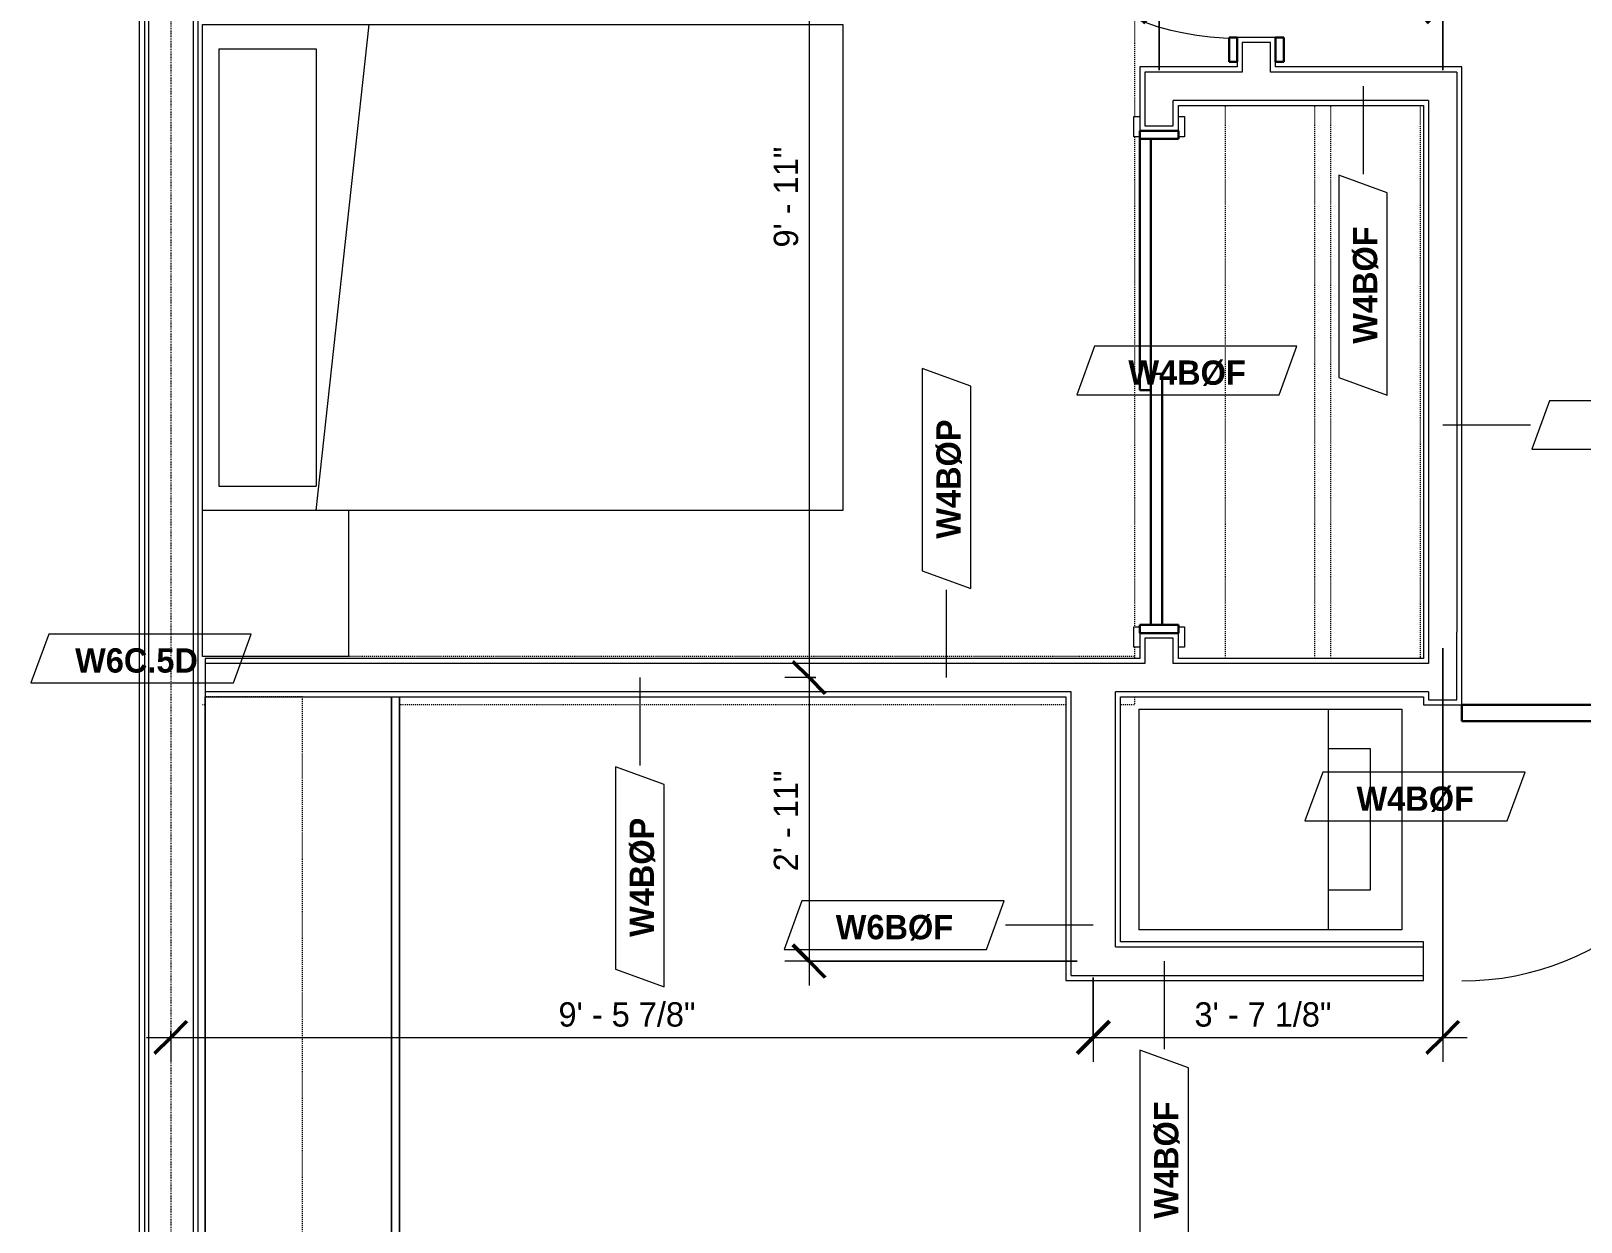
# Model space of a CAD drawing. Header units: inches. Extents: x -4010 to -1814, y 9846 to 12241.
# Drawn here: x -3423.2 to -3231.9, y 11382 to 11529.1 of the extents above; entities that cross this region are included whole.
import ezdxf

# ---------------------------------------------------------------- set-up
doc = ezdxf.new("R2010")
doc.units = ezdxf.units.IN
doc.header["$MEASUREMENT"] = 0
doc.linetypes.add('Dash', pattern=[0.25, 0.125, -0.125])
doc.linetypes.add('Dash 3_32_', pattern=[0.1875, 0.09375, -0.09375])
for name, color, linetype, lineweight in [('0-1', 7, 'Continuous', 5), ('A-ANNO-DIMS', 211, 'Continuous', 9), ('A-ANNO-DIMS-32', 211, 'Continuous', 9), ('A-DETL-1', 90, 'Dash 3_32_', 18), ('A-DOOR-3', 31, 'Continuous', 9), ('A-DOOR-4', 31, 'Continuous', 30), ('A-DOOR-FRAM-3', 31, 'Continuous', 30), ('A-WALL', 113, 'Continuous', 18), ('A-WALL-2', 250, 'Continuous', 18), ('A-WALL-3', 113, 'Continuous', 9), ('A-WALL-IDEN', 211, 'Continuous', 9), ('I-FURN', 30, 'Continuous', 9), ('I-FURN-HDLN', 30, 'Dash', 9), ('I-WALL-3', 7, 'Continuous', 9), ('P-SANR-FIXT', 6, 'Continuous', 9), ('Q-CASE', 31, 'Continuous', 9), ('Q-CASE-HDLN', 31, 'Dash', 9)]:
    doc.layers.add(name, color=color, linetype=linetype, lineweight=lineweight)
doc.styles.add('Century Gothic', font='ufonts.com_century-gothic.ttf', dxfattribs={"height": 3})
doc.styles.add('Century Gothic_B_1', font='GOTHICB.TTF', dxfattribs={"height": 3})
doc.dimstyles.new('OD_1__HACK_2', dxfattribs={"dimscale": 12, "dimtxt": 3.132505, "dimasz": 0.333333, "dimexe": 0.25, "dimexo": 0.166667, "dimgap": 0.041667, "dimtad": 1, "dimdec": 4, "dimrnd": 0.0625, "dimzin": 3, "dimdsep": 46, "dimlunit": 4, "dimtxsty": 'Century Gothic', "dimblk1": 'OBLIQUE', "dimblk2": 'OBLIQUE', "dimsah": 1, "dimcen": 0.09, "dimdle": 0.25, "dimazin": 0, "dimtfac": 1, "dimtdec": 4, "dimtix": 1, "dimtmove": 0, "dimatfit": 3, "dimfxl": 1, "dimtvp": 1, "dimtfill": 1, "dimfrac": 2, "dimtolj": 1, "dimtzin": 0, "dimarcsym": 2})

# ---------------------------------------------------------------- blocks, each defined once
blk = doc.blocks.new('CTR - 1st Phase - Common Walls_rvt-1-UNIT PLANS - 2ND _ 3RD FLOOR')
at = {"layer": 'A-WALL-2'}
for p, q in [((-3409.17, 11647.24), (-3409.17, 11255.36)), ((-3408.67, 11646.74), (-3408.67, 11255.36)), ((-3403.17, 11641.24), (-3403.17, 11255.36))]:
    blk.add_line(p, q, dxfattribs=at)
at = {"layer": 'I-WALL-3'}
for p, q in [((-3409.8, 11647.86), (-3409.8, 11255.36)), ((-3402.55, 11255.36), (-3402.55, 11640.61))]:
    blk.add_line(p, q, dxfattribs=at)
blk = doc.blocks.new('SLIDING - FLUSH - 5-0 x 6-8-3203586-UNIT PLANS - 2ND _ 3RD FLOOR')
at = {"layer": 'A-DOOR-3'}
for p, q in [((-32.75, 3.25), (-30.25, 3.25)), ((-32.75, 2.5), (-32.75, 3.25)), ((-30.25, 2.5), (-32.75, 2.5)), ((-30.25, 3.25), (-30.25, 2.5)), ((30.25, 3.25), (32.75, 3.25)), ((30.25, 2.5), (30.25, 3.25)), ((32.75, 2.5), (30.25, 2.5)), ((32.75, 3.25), (32.75, 2.5)), ((-32.75, -2.25), (-30.25, -2.25)), ((-32.75, -3), (-32.75, -2.25)), ((-30.25, -3), (-32.75, -3)), ((-30.25, -2.25), (-30.25, -3)), ((30.25, -2.25), (32.75, -2.25)), ((30.25, -3), (30.25, -2.25)), ((32.75, -3), (30.25, -3)), ((32.75, -2.25), (32.75, -3))]:
    blk.add_line(p, q, dxfattribs=at)
at = {"layer": 'A-DOOR-4'}
for p, q in [((-1, -0.88), (-1, 0.5)), ((-1, 0.5), (30, 0.5)), ((30, 0.5), (30, -0.88)), ((-30, -2.25), (-30, -0.88)), ((-30, -0.88), (1, -0.88)), ((30, -0.88), (-1, -0.88)), ((1, -0.88), (1, -2.25)), ((1, -2.25), (-30, -2.25))]:
    blk.add_line(p, q, dxfattribs=at)
at = {"layer": 'A-DOOR-FRAM-3'}
for p, q in [((-31, -2.25), (-31, 2.5)), ((-31, 2.5), (-30, 2.5)), ((-30, 2.5), (-30, -2.25)), ((30, 2.5), (31, 2.5)), ((30, -2.25), (30, 2.5)), ((31, 2.5), (31, -2.25)), ((-30, -2.25), (-31, -2.25)), ((31, -2.25), (30, -2.25))]:
    blk.add_line(p, q, dxfattribs=at)
blk = doc.blocks.new('SWING - SINGLE - FLUSH - 2-10 x 6-8 - PRIVACY-3199407-UNIT PLANS - 2ND _ 3RD FLOOR')
at = {"layer": 'A-DOOR-3'}
blk.add_arc((17, 2.37), 34.07, 93.3657, 180, dxfattribs=at)
at = {"layer": 'A-DOOR-4'}
for p, q in [((15, 2.37), (15, 36.38)), ((17, 36.38), (15, 36.38)), ((17, 2.37), (17, 36.38)), ((17, 2.37), (15, 2.37))]:
    blk.add_line(p, q, dxfattribs=at)
at = {"layer": 'A-DOOR-FRAM-3'}
for p, q in [((-17, 3.37), (-20, 3.37)), ((-20, 3.37), (-20, 2.37)), ((-20, 2.37), (-17, 2.37)), ((-17, 2.37), (-17, 3.37)), ((20, 3.37), (17, 3.37)), ((17, 3.37), (17, 2.37)), ((17, 2.37), (20, 2.37)), ((20, 2.37), (20, 3.37)), ((-17, -2.38), (-20, -2.38)), ((-20, -2.38), (-20, -3.38)), ((-20, -3.38), (-17, -3.38)), ((-17, -3.38), (-17, -2.38)), ((20, -2.38), (17, -2.38)), ((17, -2.38), (17, -3.38)), ((17, -3.38), (20, -3.38)), ((20, -3.38), (20, -2.38))]:
    blk.add_line(p, q, dxfattribs=at)
blk = doc.blocks.new('OD_CW_Closet - OD_CW_Closet-3786599-UNIT PLANS - 2ND _ 3RD FLOOR')
at = {"layer": 'Q-CASE-HDLN'}
for p, q in [((0.74, -24), (0.74, 0)), ((0.74, 0), (68.99, 0)), ((68.99, 0), (68.99, -24)), ((0.74, -11), (68.99, -11)), ((0.74, -13), (68.99, -13)), ((68.99, -24), (0.74, -24))]:
    blk.add_line(p, q, dxfattribs=at)
blk = doc.blocks.new('SWING - SINGLE - FLUSH - 34_ x 80_ - OFFSET PIVOT DOOR AT WASHER_DRYER-3630089-UNIT PLANS - 2ND _ 3RD FLOOR')
at = {"layer": 'A-DOOR-3'}
blk.add_arc((17, -2.37), 34.07, 180, 266.6343, dxfattribs=at)
at = {"layer": 'A-DOOR-4'}
for p, q in [((15, -2.37), (15, -36.38)), ((17, -2.37), (15, -2.37)), ((17, -2.37), (17, -36.38)), ((17, -36.38), (15, -36.38))]:
    blk.add_line(p, q, dxfattribs=at)
blk = doc.blocks.new('Bed-Standard - Queen 60_ x 79_-V82-UNIT PLANS - 2ND _ 3RD FLOOR')
at = {"layer": 'I-FURN'}
for p, q in [((-19.31, 41.3), (40.69, 41.3)), ((-19.31, -37.7), (-19.31, 41.3)), ((40.69, 41.3), (40.69, -37.7)), ((40.69, -23.7), (-19.31, -17.13)), ((-16.31, -23.7), (37.69, -23.7)), ((-16.31, -35.7), (-16.31, -23.7)), ((37.69, -35.7), (37.69, -23.7)), ((-16.31, -35.7), (37.69, -35.7)), ((40.69, -37.7), (-19.31, -37.7))]:
    blk.add_line(p, q, dxfattribs=at)
at = {"layer": 'I-FURN-HDLN'}
for p, q in [((-55.31, 77.3), (-7.94, 77.3)), ((-5.44, 77.3), (55.06, 77.3)), ((57.56, 77.3), (58.94, 77.3)), ((58.69, 77.3), (58.69, -37.7)), ((63.69, 77.3), (64.69, 77.3)), ((64.69, 77.3), (64.69, 75.61)), ((64.69, 68.86), (64.69, -13.39)), ((-55.31, 17.36), (-55.31, 51.36)), ((-55.31, -37.7), (-55.31, -37.2)), ((64.69, -37.39), (64.69, -37.7))]:
    blk.add_line(p, q, dxfattribs=at)
blk = doc.blocks.new('Stacked Washer and Dryer - 26_x25_ - Private-1352637-UNIT PLANS - 2ND _ 3RD FLOOR')
at = {"layer": 'P-SANR-FIXT'}
for p, q in [((0, 13.625), (32.4375, 13.625)), ((0, 13.625), (0, -13.625)), ((23.34375, 13.625), (23.34375, -13.625)), ((32.4375, 13.625), (32.4375, -13.625)), ((23.34375, 8.75), (28.53125, 8.75)), ((28.53125, 8.75), (28.53125, -8.75)), ((28.53125, -8.75), (23.34375, -8.75)), ((32.4375, -13.625), (0, -13.625))]:
    blk.add_line(p, q, dxfattribs=at)
blk = doc.blocks.new('Table-Night Stand - 18_ x 18_ x 24_-1372838-UNIT PLANS - 2ND _ 3RD FLOOR')
at = {"layer": 'I-FURN'}
for p, q in [((0.15, 0), (18.15, 0)), ((18.15, 0), (18.15, -18)), ((18.15, -18), (0.15, -18))]:
    blk.add_line(p, q, dxfattribs=at)
blk = doc.blocks.new('OD_CW_Base Cabinet - OD_CW_Base Cabinet-V83-UNIT PLANS - 2ND _ 3RD FLOOR')
at = {"layer": 'Q-CASE'}
for p, q in [((191.34, 24), (0.74, 24)), ((0.74, 24), (0.74, 0)), ((0.74, 1), (0.74, 24)), ((0.74, 24), (191.34, 24)), ((0.74, 0), (0.74, 1)), ((0.74, 1), (191.34, 1)), ((191.34, 1), (0.74, 1)), ((0.74, 0), (191.34, 0)), ((191.34, 0), (0.74, 0))]:
    blk.add_line(p, q, dxfattribs=at)
blk = doc.blocks.new('OD_CW_Upper Cabinet - OD_CW_Upper Cabinet-3856838-UNIT PLANS - 2ND _ 3RD FLOOR')
at = {"layer": 'Q-CASE-HDLN'}
for p, q in [((191.34, 24), (0.74, 24)), ((0.74, 24), (0.74, 12)), ((191.34, 12), (191.34, 24)), ((0.74, 12), (191.34, 12))]:
    blk.add_line(p, q, dxfattribs=at)
blk = doc.blocks.new('DIMBLOCK196-UNIT PLANS - 2ND _ 3RD FLOOR')
at = {"layer": 'A-ANNO-DIMS-32', "lineweight": 50}
for p, q in [((-3327.14, 11568.24), (-3329.14, 11570.24)), ((-3327.14, 11568.24), (-3325.14, 11566.24)), ((-3327.14, 11449.24), (-3329.14, 11451.24)), ((-3327.14, 11449.24), (-3325.14, 11447.24))]:
    blk.add_line(p, q, dxfattribs=at)
at = {"layer": 'A-ANNO-DIMS-32'}
for p, q in [((-3326.31, 11568.24), (-3330.14, 11568.24)), ((-3327.14, 11568.24), (-3327.14, 11449.24)), ((-3327.14, 11568.24), (-3326.31, 11568.24)), ((-3326.31, 11449.24), (-3330.14, 11449.24)), ((-3327.14, 11449.24), (-3326.31, 11449.24))]:
    blk.add_line(p, q, dxfattribs=at)
at = {"layer": 'A-ANNO-DIMS-32', "color": 0, "insert": (-3331.49, 11502.33), "char_height": 3, "width": 15.394, "attachment_point": 1, "rotation": 90, "line_spacing_factor": 0.984502, "style": 'Century Gothic', "bg_fill": 3, "box_fill_scale": 1.25, "bg_fill_color": 256, "bg_fill_true_color": 13158600, "bg_fill_transparency": 0}
blk.add_mtext('9\' - 11"', dxfattribs=at)
blk = doc.blocks.new('_Oblique')
at = {"color": 0, "linetype": 'ByBlock', "lineweight": -2}
blk.add_line((-0.5, -0.5), (0.5, 0.5), dxfattribs=at)
blk = doc.blocks.new('DIMBLOCK197-UNIT PLANS - 2ND _ 3RD FLOOR')
at = {"layer": 'A-ANNO-DIMS-32', "lineweight": 50}
for p, q in [((-3327.14, 11449.24), (-3329.14, 11451.24)), ((-3327.14, 11449.24), (-3325.14, 11447.24)), ((-3327.14, 11414.24), (-3329.14, 11416.24)), ((-3327.14, 11414.24), (-3325.14, 11412.24))]:
    blk.add_line(p, q, dxfattribs=at)
at = {"layer": 'A-ANNO-DIMS-32'}
for p, q in [((-3326.31, 11449.24), (-3330.14, 11449.24)), ((-3327.14, 11449.24), (-3327.14, 11411.24)), ((-3327.14, 11449.24), (-3326.31, 11449.24)), ((-3294.05, 11414.24), (-3330.14, 11414.24)), ((-3327.14, 11414.24), (-3294.05, 11414.24))]:
    blk.add_line(p, q, dxfattribs=at)
at = {"layer": 'A-ANNO-DIMS-32', "color": 0, "insert": (-3331.49, 11425.33), "char_height": 3, "width": 15.394, "attachment_point": 1, "rotation": 90, "line_spacing_factor": 0.984502, "style": 'Century Gothic', "bg_fill": 3, "box_fill_scale": 1.25, "bg_fill_color": 256, "bg_fill_true_color": 13158600, "bg_fill_transparency": 0}
blk.add_mtext('2\' - 11"', dxfattribs=at)
blk = doc.blocks.new('DIMBLOCK198-UNIT PLANS - 2ND _ 3RD FLOOR')
at = {"layer": 'A-ANNO-DIMS-32'}
for p, q in [((-3283.92, 11524.24), (-3283.92, 11535.08)), ((-3248.92, 11524.24), (-3248.92, 11535.08)), ((-3286.92, 11532.08), (-3245.92, 11532.08)), ((-3283.92, 11532.08), (-3283.92, 11524.24)), ((-3248.92, 11532.08), (-3248.92, 11524.24))]:
    blk.add_line(p, q, dxfattribs=at)
at = {"layer": 'A-ANNO-DIMS-32', "lineweight": 50}
for p, q in [((-3283.92, 11532.08), (-3281.92, 11534.08)), ((-3248.92, 11532.08), (-3246.92, 11534.08)), ((-3283.92, 11532.08), (-3285.92, 11530.08)), ((-3248.92, 11532.08), (-3250.92, 11530.08))]:
    blk.add_line(p, q, dxfattribs=at)
at = {"layer": 'A-ANNO-DIMS-32', "color": 0, "insert": (-3272.84, 11536.42), "char_height": 3, "width": 15.394, "attachment_point": 1, "line_spacing_factor": 0.984502, "style": 'Century Gothic', "bg_fill": 3, "box_fill_scale": 1.25, "bg_fill_color": 256, "bg_fill_true_color": 13158600, "bg_fill_transparency": 0}
blk.add_mtext('2\' - 11"', dxfattribs=at)
blk = doc.blocks.new('DIMBLOCK199-UNIT PLANS - 2ND _ 3RD FLOOR')
at = {"layer": 'A-ANNO-DIMS-32'}
for p, q in [((-3292.05, 11412.24), (-3292.05, 11401.83)), ((-3292.05, 11404.83), (-3292.05, 11412.24)), ((-3408.92, 11404.83), (-3292.05, 11404.83)), ((-3405.92, 11405.66), (-3405.92, 11401.83)), ((-3405.92, 11404.83), (-3405.92, 11405.66))]:
    blk.add_line(p, q, dxfattribs=at)
at = {"layer": 'A-ANNO-DIMS-32', "lineweight": 50}
for p, q in [((-3405.92, 11404.83), (-3403.92, 11406.83)), ((-3292.05, 11404.83), (-3290.05, 11406.83)), ((-3405.92, 11404.83), (-3407.92, 11402.83)), ((-3292.05, 11404.83), (-3294.05, 11402.83))]:
    blk.add_line(p, q, dxfattribs=at)
at = {"layer": 'A-ANNO-DIMS-32', "color": 0, "insert": (-3358.06, 11409.17), "char_height": 3, "width": 21.7784, "attachment_point": 1, "line_spacing_factor": 0.984502, "style": 'Century Gothic', "bg_fill": 3, "box_fill_scale": 1.25, "bg_fill_color": 256, "bg_fill_true_color": 13158600, "bg_fill_transparency": 0}
blk.add_mtext('9\' - 5 7/8"', dxfattribs=at)
blk = doc.blocks.new('DIMBLOCK200-UNIT PLANS - 2ND _ 3RD FLOOR')
at = {"layer": 'A-ANNO-DIMS-32'}
for p, q in [((-3248.92, 11452.86), (-3248.92, 11401.83)), ((-3248.92, 11404.83), (-3248.92, 11452.86)), ((-3292.05, 11412.24), (-3292.05, 11401.83)), ((-3292.05, 11404.83), (-3292.05, 11412.24)), ((-3292.05, 11404.83), (-3245.92, 11404.83))]:
    blk.add_line(p, q, dxfattribs=at)
at = {"layer": 'A-ANNO-DIMS-32', "lineweight": 50}
for p, q in [((-3292.05, 11404.83), (-3290.05, 11406.83)), ((-3248.92, 11404.83), (-3246.92, 11406.83)), ((-3292.05, 11404.83), (-3294.05, 11402.83)), ((-3248.92, 11404.83), (-3250.92, 11402.83))]:
    blk.add_line(p, q, dxfattribs=at)
at = {"layer": 'A-ANNO-DIMS-32', "color": 0, "insert": (-3279.56, 11409.17), "char_height": 3, "width": 21.7784, "attachment_point": 1, "line_spacing_factor": 0.984502, "style": 'Century Gothic', "bg_fill": 3, "box_fill_scale": 1.25, "bg_fill_color": 256, "bg_fill_true_color": 13158600, "bg_fill_transparency": 0}
blk.add_mtext('3\' - 7 1/8"', dxfattribs=at)
blk = doc.blocks.new('DIMBLOCK202-UNIT PLANS - 2ND _ 3RD FLOOR')
at = {"layer": 'A-ANNO-DIMS-32'}
for p, q in [((-3248.92, 11524.24), (-3248.92, 11556.56)), ((-3271.92, 11554.39), (-3271.92, 11550.56)), ((-3271.92, 11553.56), (-3271.92, 11554.39)), ((-3271.92, 11553.56), (-3245.92, 11553.56)), ((-3248.92, 11553.56), (-3248.92, 11524.24))]:
    blk.add_line(p, q, dxfattribs=at)
at = {"layer": 'A-ANNO-DIMS-32', "lineweight": 50}
for p, q in [((-3271.92, 11553.56), (-3269.92, 11555.56)), ((-3248.92, 11553.56), (-3246.92, 11555.56)), ((-3271.92, 11553.56), (-3273.92, 11551.56)), ((-3248.92, 11553.56), (-3250.92, 11551.56))]:
    blk.add_line(p, q, dxfattribs=at)
at = {"layer": 'A-ANNO-DIMS-32', "color": 0, "insert": (-3266.84, 11557.91), "char_height": 3, "width": 15.394, "attachment_point": 1, "line_spacing_factor": 0.984502, "style": 'Century Gothic', "bg_fill": 3, "box_fill_scale": 1.25, "bg_fill_color": 256, "bg_fill_true_color": 13158600, "bg_fill_transparency": 0}
blk.add_mtext('1\' - 11"', dxfattribs=at)
blk = doc.blocks.new('Wall Tag - Arch Wall-3956453-UNIT PLANS - 2ND _ 3RD FLOOR')
at = {"layer": 'A-WALL-IDEN'}
for p, q in [((-0.3561, 0.0937), (-0.4244, -0.0937)), ((0.4244, 0.0937), (-0.3561, 0.0937)), ((0.3561, -0.0937), (0.4244, 0.0937)), ((-0.4244, -0.0937), (0.3561, -0.0937))]:
    blk.add_line(p, q, dxfattribs=at)

msp = doc.modelspace()

# ---------------------------------------------------------------- linework, layer by layer
at = {"layer": 'A-DETL-1'}
msp.add_line((-3405.92374, 11640.61899), (-3405.92374, 11286.61899), dxfattribs=at)
at = {"layer": 'A-WALL'}
for p, q in [((-3273.67374, 11527.61899), (-3273.67374, 11523.99399)), ((-3270.17374, 11527.61899), (-3273.67374, 11527.61899)), ((-3270.17374, 11523.99399), (-3270.17374, 11527.61899)), ((-3285.67374, 11523.99399), (-3285.67374, 11517.36899)), ((-3273.67374, 11523.99399), (-3285.67374, 11523.99399)), ((-3247.17374, 11523.99399), (-3270.17374, 11523.99399)), ((-3247.17374, 11523.99399), (-3247.17374, 11454.8644)), ((-3282.17374, 11517.36899), (-3282.17374, 11520.49399)), ((-3250.67374, 11520.49399), (-3282.17374, 11520.49399)), ((-3250.67374, 11520.49399), (-3250.67374, 11454.8644)), ((-3285.67374, 11517.36899), (-3282.17374, 11517.36899)), ((-3250.67374, 11454.8644), (-3250.67374, 11450.99399)), ((-3247.17374, 11446.49399), (-3247.17374, 11454.8644)), ((-3282.17374, 11454.11899), (-3285.67374, 11454.11899)), ((-3285.67374, 11454.11899), (-3285.67374, 11450.99399)), ((-3282.17374, 11450.99399), (-3282.17374, 11454.11899)), ((-3285.67374, 11450.99399), (-3401.67374, 11450.99399)), ((-3250.67374, 11450.99399), (-3282.17374, 11450.99399)), ((-3294.79874, 11447.49399), (-3401.67374, 11447.49399)), ((-3294.79874, 11412.49399), (-3294.79874, 11447.49399)), ((-3289.29874, 11415.99399), (-3289.29874, 11447.49399)), ((-3250.67374, 11447.49399), (-3289.29874, 11447.49399)), ((-3250.67374, 11447.49399), (-3250.67374, 11446.49399)), ((-3250.67374, 11446.49399), (-3247.17374, 11446.49399)), ((-3289.29874, 11415.99399), (-3251.29874, 11415.99399)), ((-3294.79874, 11412.49399), (-3251.29874, 11412.49399))]:
    msp.add_line(p, q, dxfattribs=at)
at = {"layer": 'A-WALL-3'}
for p, q in [((-3274.29874, 11528.24399), (-3274.29874, 11524.61899)), ((-3269.54874, 11528.24399), (-3274.29874, 11528.24399)), ((-3269.54874, 11524.61899), (-3269.54874, 11528.24399)), ((-3286.29874, 11524.61899), (-3286.29874, 11516.74399)), ((-3274.29874, 11524.61899), (-3286.29874, 11524.61899)), ((-3246.54874, 11524.61899), (-3269.54874, 11524.61899)), ((-3246.54874, 11454.8644), (-3246.54874, 11524.61899)), ((-3281.54874, 11516.74399), (-3281.54874, 11519.86899)), ((-3281.54874, 11519.86899), (-3251.29874, 11519.86899)), ((-3251.29874, 11519.86899), (-3251.29874, 11454.8644)), ((-3286.29874, 11516.74399), (-3281.54874, 11516.74399)), ((-3286.29874, 11454.74399), (-3286.29874, 11451.61899)), ((-3281.54874, 11454.74399), (-3286.29874, 11454.74399)), ((-3281.54874, 11451.61899), (-3281.54874, 11454.74399)), ((-3251.29874, 11454.8644), (-3251.29874, 11451.61899)), ((-3246.54874, 11445.86899), (-3246.54874, 11454.8644)), ((-3286.29874, 11451.61899), (-3401.67374, 11451.61899)), ((-3401.67374, 11451.61899), (-3401.67374, 11446.86899)), ((-3251.29874, 11451.61899), (-3281.54874, 11451.61899)), ((-3401.67374, 11446.86899), (-3295.42374, 11446.86899)), ((-3295.42374, 11446.86899), (-3295.42374, 11411.86899)), ((-3288.67374, 11416.61899), (-3288.67374, 11446.86899)), ((-3288.67374, 11446.86899), (-3251.29874, 11446.86899)), ((-3251.29874, 11446.86899), (-3251.29874, 11445.86899)), ((-3251.29874, 11445.86899), (-3246.54874, 11445.86899)), ((-3251.29874, 11416.61899), (-3288.67374, 11416.61899)), ((-3251.29874, 11411.86899), (-3251.29874, 11416.61899)), ((-3295.42374, 11411.86899), (-3251.29874, 11411.86899))]:
    msp.add_line(p, q, dxfattribs=at)
at = {"layer": 'A-WALL-IDEN'}
for p, q in [((-3248.92374, 11480.42766), (-3238.08058, 11480.42766)), ((-3348.03517, 11449.24399), (-3348.03517, 11438.40083))]:
    msp.add_line(p, q, dxfattribs=at)

# ---------------------------------------------------------------- block references
at = {"layer": '0-1'}
msp.add_blockref('CTR - 1st Phase - Common Walls_rvt-1-UNIT PLANS - 2ND _ 3RD FLOOR', (0, 0), dxfattribs=at)
at = {"layer": 'A-DOOR-3'}
for name, p, rotation in [('SWING - SINGLE - FLUSH - 2-10 x 6-8 - PRIVACY-3199407-UNIT PLANS - 2ND _ 3RD FLOOR', (-3271.92374, 11545.24399), 89.99999999996743), ('SLIDING - FLUSH - 5-0 x 6-8-3203586-UNIT PLANS - 2ND _ 3RD FLOOR', (-3284.04874, 11485.74399), 269.9999999999561), ('SWING - SINGLE - FLUSH - 34_ x 80_ - OFFSET PIVOT DOOR AT WASHER_DRYER-3630089-UNIT PLANS - 2ND _ 3RD FLOOR', (-3248.92374, 11428.86899), 90.00000000002191)]:
    msp.add_blockref(name, p, dxfattribs=dict(at, rotation=rotation))
at = {"layer": 'A-WALL-IDEN', "xscale": 31.99999999999999, "yscale": 31.99999999999999, "zscale": 31.99999999999999, "rotation": 89.99999999999991}
for p in [(-3258.75926, 11497.66912), (-3310.17232, 11473.81885)]:
    msp.add_blockref('Wall Tag - Arch Wall-3956453-UNIT PLANS - 2ND _ 3RD FLOOR', p, dxfattribs=at)
at = {"layer": 'A-WALL-IDEN', "xscale": 31.99999999999999, "yscale": 31.99999999999999, "zscale": 31.99999999999999}
for p in [(-3280.50572, 11487.13832), (-3224.34888, 11480.42766), (-3409.59175, 11451.6144)]:
    msp.add_blockref('Wall Tag - Arch Wall-3956453-UNIT PLANS - 2ND _ 3RD FLOOR', p, dxfattribs=at)
at = {"layer": 'I-FURN', "rotation": 269.9999999999716}
for name, p in [('Bed-Standard - Queen 60_ x 79_-V82-UNIT PLANS - 2ND _ 3RD FLOOR', (-3364.28274, 11510.55751)), ('Table-Night Stand - 18_ x 18_ x 24_-1372838-UNIT PLANS - 2ND _ 3RD FLOOR', (-3383.98765, 11470.01598))]:
    msp.add_blockref(name, p, dxfattribs=at)
at = {"layer": 'P-SANR-FIXT'}
msp.add_blockref('Stacked Washer and Dryer - 26_x25_ - Private-1352637-UNIT PLANS - 2ND _ 3RD FLOOR', (-3286.42374, 11431.74399), dxfattribs=at)
at = {"layer": 'Q-CASE'}
for name, p, rotation in [('OD_CW_Closet - OD_CW_Closet-3786599-UNIT PLANS - 2ND _ 3RD FLOOR', (-3275.71241, 11450.88128), 89.99999999997975), ('OD_CW_Base Cabinet - OD_CW_Base Cabinet-V83-UNIT PLANS - 2ND _ 3RD FLOOR', (-3377.67374, 11255.53128), 89.99999999999578), ('OD_CW_Upper Cabinet - OD_CW_Upper Cabinet-3856838-UNIT PLANS - 2ND _ 3RD FLOOR', (-3377.67374, 11255.53128), 90.00000000001629)]:
    msp.add_blockref(name, p, dxfattribs=dict(at, rotation=rotation))

# ---------------------------------------------------------------- texts
at = {"layer": 'A-WALL-IDEN', "char_height": 3, "attachment_point": 1, "rotation": 90, "style": 'Century Gothic_B_1'}
for s, insert, width in [('W4BØF', (-3260.00679, 11490.4532), 17.372), ('W4BØP', (-3311.41986, 11466.38875), 17.877), ('W4BØP', (-3349.2827, 11417.23903), 17.877), ('W4BØF', (-3284.55145, 11382.4532), 17.372)]:
    msp.add_mtext(s, dxfattribs=dict(at, insert=insert, width=width))
at = {"layer": 'A-WALL-IDEN', "char_height": 3, "attachment_point": 1, "style": 'Century Gothic_B_1'}
for s, insert, width in [('W4BØF', (-3287.72164, 11488.38586), 17.372), ('W6C.5D', (-3417.72736, 11452.86193), 19.594)]:
    msp.add_mtext(s, dxfattribs=dict(at, insert=insert, width=width))

# ---------------------------------------------------------------- next in the draw order: dimensions: what is measured, and where the dimension line sits
at = {"layer": 'A-ANNO-DIMS'}
dim = msp.add_linear_dim(base=(-3327.14024, 11449.24399), p1=(-3324.31182, 11568.24399), p2=(-3324.31182, 11449.24399), angle=90, dimstyle='OD_1__HACK_2', override={"dimpost": '<>', "dimfxl": 119}, dxfattribs=at)
dim.commit()
dim.dimension.update_dxf_attribs({"geometry": 'DIMBLOCK196-UNIT PLANS - 2ND _ 3RD FLOOR', "text_midpoint": (-3329.2157, 11508.74399)})
dim = msp.add_linear_dim(base=(-3248.92374, 11532.07653), p1=(-3283.92374, 11522.24399), p2=(-3248.92374, 11522.24399), dimstyle='OD_1__HACK_2', override={"dimpost": '<>', "dimfxl": 35}, dxfattribs=at)
dim.commit()
dim.dimension.update_dxf_attribs({"geometry": 'DIMBLOCK198-UNIT PLANS - 2ND _ 3RD FLOOR', "text_midpoint": (-3266.42374, 11534.11426)})

# ---------------------------------------------------------------- next in the draw order: dimensions: what is measured, and where the dimension line sits
dim = msp.add_linear_dim(base=(-3248.92374, 11553.56422), p1=(-3271.92374, 11556.39265), p2=(-3248.92374, 11522.24399), dimstyle='OD_1__HACK_2', override={"dimpost": '<>', "dimfxl": 41.171973}, dxfattribs=at)
dim.commit()
dim.dimension.update_dxf_attribs({"geometry": 'DIMBLOCK202-UNIT PLANS - 2ND _ 3RD FLOOR', "text_midpoint": (-3260.42374, 11555.56422)})
dim = msp.add_linear_dim(base=(-3327.14024, 11414.24399), p1=(-3324.31182, 11449.24399), p2=(-3292.04874, 11414.24399), angle=90, dimstyle='OD_1__HACK_2', override={"dimpost": '<>', "dimfxl": 47.601537}, dxfattribs=at)
dim.commit()
dim.dimension.update_dxf_attribs({"geometry": 'DIMBLOCK197-UNIT PLANS - 2ND _ 3RD FLOOR', "text_midpoint": (-3329.17797, 11431.74399)})

# ---------------------------------------------------------------- next in the draw order: linework, layer by layer
at = {"layer": 'A-WALL-IDEN'}
for p, q in [((-3258.75926, 11522.24399), (-3258.75926, 11511.40083)), ((-3310.17232, 11449.24399), (-3310.17232, 11460.08714))]:
    msp.add_line(p, q, dxfattribs=at)

# ---------------------------------------------------------------- next in the draw order: block references
at = {"layer": 'A-WALL-IDEN', "xscale": 31.99999999999999, "yscale": 31.99999999999999, "zscale": 31.99999999999999}
msp.add_blockref('Wall Tag - Arch Wall-3956453-UNIT PLANS - 2ND _ 3RD FLOOR', (-3316.6236, 11418.70019), dxfattribs=at)

# ---------------------------------------------------------------- next in the draw order: texts
at = {"layer": 'A-WALL-IDEN', "insert": (-3323.83952, 11419.94772), "char_height": 3, "width": 17.372, "attachment_point": 1, "style": 'Century Gothic_B_1'}
msp.add_mtext('W6BØF', dxfattribs=at)

# ---------------------------------------------------------------- next in the draw order: dimensions: what is measured, and where the dimension line sits
at = {"layer": 'A-ANNO-DIMS'}
dim = msp.add_linear_dim(base=(-3292.04874, 11404.82708), p1=(-3405.92374, 11407.65551), p2=(-3292.04874, 11414.24399), dimstyle='OD_1__HACK_2', override={"dimpost": '<>', "dimfxl": 114.065436}, dxfattribs=at)
dim.commit()
dim.dimension.update_dxf_attribs({"geometry": 'DIMBLOCK199-UNIT PLANS - 2ND _ 3RD FLOOR', "text_midpoint": (-3348.98624, 11407.06875)})

# ---------------------------------------------------------------- next in the draw order: block references
at = {"layer": 'A-WALL-IDEN', "xscale": 31.99999999999999, "yscale": 31.99999999999999, "zscale": 31.99999999999999, "rotation": 89.99999999999991}
msp.add_blockref('Wall Tag - Arch Wall-3956453-UNIT PLANS - 2ND _ 3RD FLOOR', (-3348.03517, 11424.66912), dxfattribs=at)

# ---------------------------------------------------------------- next in the draw order: dimensions: what is measured, and where the dimension line sits
at = {"layer": 'A-ANNO-DIMS'}
dim = msp.add_linear_dim(base=(-3248.92374, 11404.82708), p1=(-3292.04874, 11414.24399), p2=(-3248.92374, 11454.8644), dimstyle='OD_1__HACK_2', override={"dimpost": '<>', "dimfxl": 59.243425}, dxfattribs=at)
dim.commit()
dim.dimension.update_dxf_attribs({"geometry": 'DIMBLOCK200-UNIT PLANS - 2ND _ 3RD FLOOR', "text_midpoint": (-3270.48624, 11407.06875)})

# ---------------------------------------------------------------- next in the draw order: linework, layer by layer
at = {"layer": 'A-WALL-IDEN'}
for p, q in [((-3292.04874, 11418.70019), (-3302.89189, 11418.70019)), ((-3283.30391, 11414.24399), (-3283.30391, 11403.40083))]:
    msp.add_line(p, q, dxfattribs=at)

# ---------------------------------------------------------------- next in the draw order: block references
at = {"layer": 'A-WALL-IDEN', "xscale": 31.99999999999999, "yscale": 31.99999999999999, "zscale": 31.99999999999999}
msp.add_blockref('Wall Tag - Arch Wall-3956453-UNIT PLANS - 2ND _ 3RD FLOOR', (-3252.34175, 11434.55419), dxfattribs=at)
at = {"layer": 'A-WALL-IDEN', "xscale": 31.99999999999999, "yscale": 31.99999999999999, "zscale": 31.99999999999999, "rotation": 89.99999999999991}
msp.add_blockref('Wall Tag - Arch Wall-3956453-UNIT PLANS - 2ND _ 3RD FLOOR', (-3283.30391, 11389.66912), dxfattribs=at)

# ---------------------------------------------------------------- next in the draw order: texts
at = {"layer": 'A-WALL-IDEN', "insert": (-3259.55767, 11435.80172), "char_height": 3, "width": 17.372, "attachment_point": 1, "style": 'Century Gothic_B_1'}
msp.add_mtext('W4BØF', dxfattribs=at)

doc.saveas('drawing.dxf')
